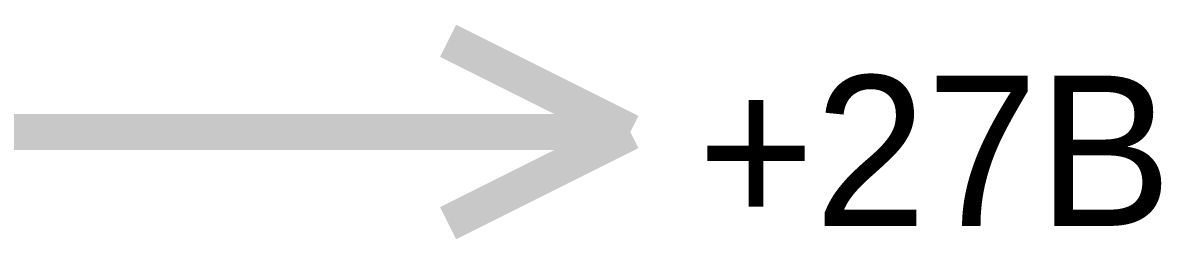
# Model space of a CAD drawing. Header units: inches. Extents: x 0 to 594, y 0 to 420.
# Drawn here: x 537.47 to 546.99, y 236.57 to 238.39 of the extents above; entities that cross this region are included whole.
import ezdxf

# ---------------------------------------------------------------- set-up
doc = ezdxf.new("R2010")
doc.units = ezdxf.units.IN
doc.layers.add('Sheet', color=255, linetype='Continuous')

msp = doc.modelspace()

# ---------------------------------------------------------------- linework, layer by layer
at = {"layer": 'Sheet'}
for points in [[(542.5514, 237.4819, 0.2997, 0.2997, 0), (541.0283, 238.2434, 0.2997, 0.2997, 0)], [(540.0204, 237.4819, 0.2997, 0.2997, 0), (532.517, 237.4819, 0.2997, 0.2997, 0), (517.5102, 237.4819, 0.2997, 0.2997, 0), (502.5034, 237.4819, 0.2997, 0.2997, 0)], [(540.0204, 237.4819, 0.2997, 0.2997, 0), (542.5514, 237.4819, 0.2997, 0.2997, 0)], [(542.5514, 237.4819, 0.2997, 0.2997, 0), (541.0283, 236.7204, 0.2997, 0.2997, 0)]]:
    msp.add_lwpolyline(points, format="xyseb", dxfattribs=at)

# ---------------------------------------------------------------- texts
msp.add_text('+27В', height=1.25427, dxfattribs=at).set_placement((543.1113, 236.698))

doc.saveas('drawing.dxf')
